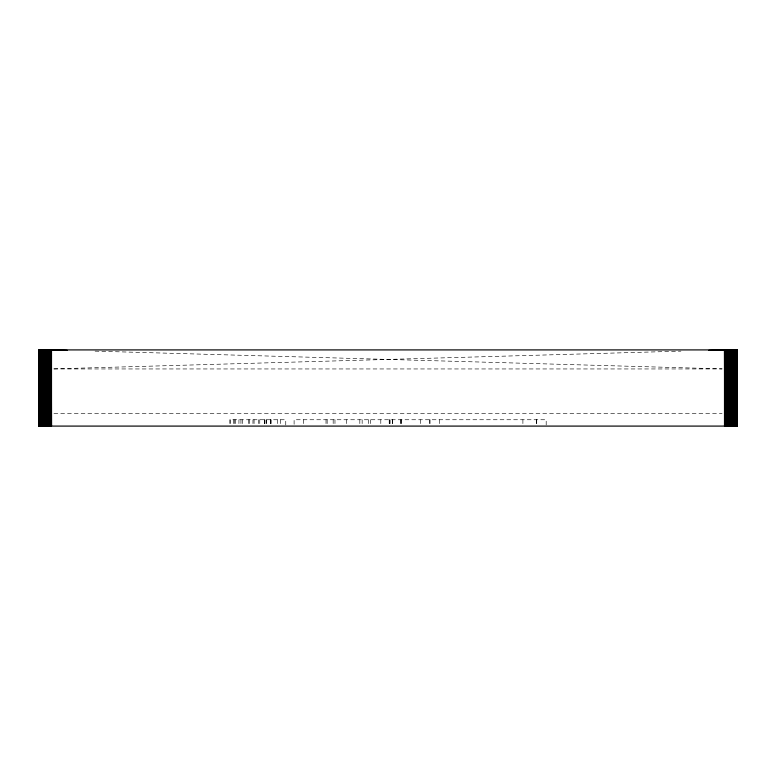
<?xml version="1.0" encoding="UTF-8"?>
<svg xmlns="http://www.w3.org/2000/svg" width="776" height="776" viewBox="0 0 776 776"><rect width="100%" height="100%" fill="white"/><g stroke="black" fill="none" stroke-linecap="round" stroke-linejoin="round"><path stroke-width="0.58" stroke-dasharray="3.88 2.91" d="M53.922 368.881L680.93 351.14M53.922 368.949L722.078 368.949M53.922 413.395L722.078 413.395M95.07 351.14L722.078 368.881M546.188 425.035L546.188 419.748L294.104 419.748L294.104 425.035M536.72 419.748L536.72 425.035M536.536 419.748L536.536 425.035M522.898 419.748L522.898 425.035M439.488 419.748L439.488 425.035M430.04 419.748L430.04 425.035M429.361 419.748L429.361 425.035M420.543 419.748L420.543 425.035M401.464 419.748L401.464 425.035M401.027 419.748L401.027 425.035M400.309 419.748L400.309 425.035M392.646 419.748L392.646 425.035M392.501 419.748L392.501 425.035M390.047 419.748L390.047 425.035M389.765 419.748L389.765 425.035M389.212 419.748L389.212 425.035M380.793 419.748L380.793 425.035M370.385 419.748L370.385 425.035M368.358 419.748L368.358 425.035M362.149 419.748L362.149 425.035M359.831 419.748L359.831 425.035M346.387 419.748L346.387 425.035M334.97 419.748L334.97 425.035M333.176 419.748L333.176 425.035M327.162 419.748L327.162 425.035M326.007 419.748L326.007 425.035M303.561 419.748L303.561 425.035M285.752 425.035L285.752 419.748L229.812 419.748L229.822 425.035M280.388 419.748L280.388 425.035M277.546 419.748L277.546 425.035M271.057 419.748L271.057 425.035M270.824 419.748L270.824 425.035M270.426 419.748L270.426 425.035M266.246 419.748L266.246 425.035M266.158 419.748L266.158 425.035M264.82 419.748L264.82 425.035M264.684 419.748L264.684 425.035M264.373 419.748L264.373 425.035M259.766 419.748L259.766 425.035M258.34 419.748L258.34 425.035M254.072 419.748L254.072 425.035M252.966 419.748L252.966 425.035M249.571 419.748L249.571 425.035M248.301 419.748L248.301 425.035M242.539 419.748L242.539 425.035M240.948 419.748L240.948 425.035M238.94 419.748L238.94 425.035M235.429 419.748L235.429 425.035M234.711 419.748L234.711 425.035M233.721 419.748L233.721 425.035M230.443 419.748L230.443 425.035"/><path stroke-width="1.16" d="M39.644 349.908L39.489 426.092L39.421 349.908L38.848 426.092L737.2 426.092L737.2 349.908L38.8 349.908L38.8 426.092L39.178 349.908M39.353 426.092L39.489 349.908L39.644 426.092L39.993 349.908M735.716 426.092L735.386 349.908M736.017 426.092L736.104 349.908M736.356 426.092L736.511 349.908M736.822 349.908L736.88 426.092L736.812 407.953M40.391 426.092L40.498 349.908M40.847 426.092L40.973 349.908M41.497 349.908L41.225 426.092L41.225 349.908L41.099 426.092L41.099 349.908L40.973 426.092L40.847 349.908L40.614 426.092L40.187 349.908L39.993 426.092L39.896 349.908M41.632 426.092L41.768 349.908L41.768 426.092L41.914 349.908L41.914 426.092L42.059 349.908L42.059 426.092L42.214 349.908L42.214 426.092L42.36 349.908L42.36 426.092L42.515 349.908L42.68 426.092L42.68 349.908L42.835 426.092L42.835 349.908L43 426.092L43 349.908L43.165 426.092L43.165 349.908L43.34 426.092L43.34 349.908L43.505 426.092L43.505 349.908L43.679 426.092L43.679 349.908L43.854 426.092L43.854 349.908L44.038 426.092L44.038 349.908L44.213 426.092L44.213 349.908L44.397 426.092L44.397 349.908L44.581 426.092L44.581 349.908L44.765 426.092L44.765 349.908L44.959 426.092L44.959 349.908L45.153 426.092L45.153 349.908L45.338 426.092L45.338 349.908L45.541 426.092L45.541 349.908L45.735 426.092L45.735 349.908L45.929 426.092L45.929 349.908L46.133 426.092L46.133 349.908L46.337 426.092L46.337 349.908L46.541 426.092L46.541 349.908L46.744 426.092L46.744 349.908L46.948 426.092L46.948 349.908L47.152 426.092L47.152 349.908L47.365 426.092L47.365 349.908L47.578 426.092L47.578 349.908L47.782 426.092L47.782 349.908L47.996 426.092L47.996 349.908L48.209 426.092L48.209 349.908L48.422 426.092L48.422 349.908L48.645 426.092L48.645 349.908L48.859 426.092L48.859 349.908L49.072 426.092L49.072 349.908L49.295 426.092L49.295 349.908L49.509 426.092L49.509 349.908L49.732 426.092L49.732 349.908L49.955 426.092L49.955 349.908L50.168 426.092L50.168 349.908L50.392 426.092L50.392 349.908L50.615 426.092L50.615 349.908L50.838 426.092L50.838 349.908L51.051 426.092L51.051 349.908L51.274 426.092L51.274 349.908L51.497 426.092L51.497 349.908L67.231 350.354M708.769 350.354L724.503 349.908L724.726 426.092L724.726 349.908L724.949 426.092L724.949 349.908L725.172 426.092L725.172 349.908L725.395 426.092L725.395 349.908L725.608 426.092L725.608 349.908L725.832 426.092L725.832 349.908L726.055 426.092L726.055 349.908L726.268 426.092L726.268 349.908L726.491 426.092L726.491 349.908L726.705 426.092L726.705 349.908L726.928 426.092L726.928 349.908L727.141 426.092L727.141 349.908L727.355 426.092L727.355 349.908L727.578 426.092L727.578 349.908L727.791 426.092L727.791 349.908L728.004 426.092L728.004 349.908L728.218 426.092L728.218 349.908L728.422 426.092L728.422 349.908L728.635 426.092L728.635 349.908L728.848 426.092L728.848 349.908L729.052 426.092L729.052 349.908L729.256 426.092L729.256 349.908L729.459 426.092L729.459 349.908L729.663 426.092L729.663 349.908L729.867 426.092L729.867 349.908L730.07 426.092L730.07 349.908L730.264 426.092L730.264 349.908L730.468 426.092L730.468 349.908L730.662 426.092L730.662 349.908L730.846 426.092L730.846 349.908L731.04 426.092L731.04 349.908L731.235 426.092L731.235 349.908L731.419 426.092L731.419 349.908L731.603 426.092L731.603 349.908L731.787 426.092L731.787 349.908L731.972 426.092L731.972 349.908L732.146 426.092L732.146 349.908L732.321 426.092L732.321 349.908L732.495 426.092L732.495 349.908L732.67 426.092L732.67 349.908L732.835 426.092L732.835 349.908L733 426.092L733 349.908L733.165 426.092L733.165 349.908L733.32 426.092L733.32 349.908L733.475 426.092L733.64 349.908L733.64 426.092M734.086 426.092L734.232 349.908M734.901 426.092L734.901 349.908L735.027 426.092L735.502 349.908M737.152 349.908L737.006 426.092M736.715 349.908L736.647 426.092M736.017 349.908L736.104 426.092M735.92 349.908L735.92 426.092M734.775 426.092L734.775 349.908L734.639 426.092L734.639 349.908L734.503 426.092L734.503 349.908L734.368 426.092L733.941 349.908M733.475 349.908L733.475 426.092M724.503 349.908L724.503 426.092M42.515 349.908L42.515 426.092M41.361 349.908L41.361 426.092M40.73 349.908L40.73 426.092M39.353 349.908L39.295 426.092M39.081 349.908L39.081 426.092M736.191 349.908L736.191 426.092L736.191 349.908M737.006 349.908L736.822 426.092L736.919 349.908M41.632 349.908L41.497 426.092L41.632 349.908M733.795 349.908L733.795 426.092L733.795 349.908"/></g></svg>
